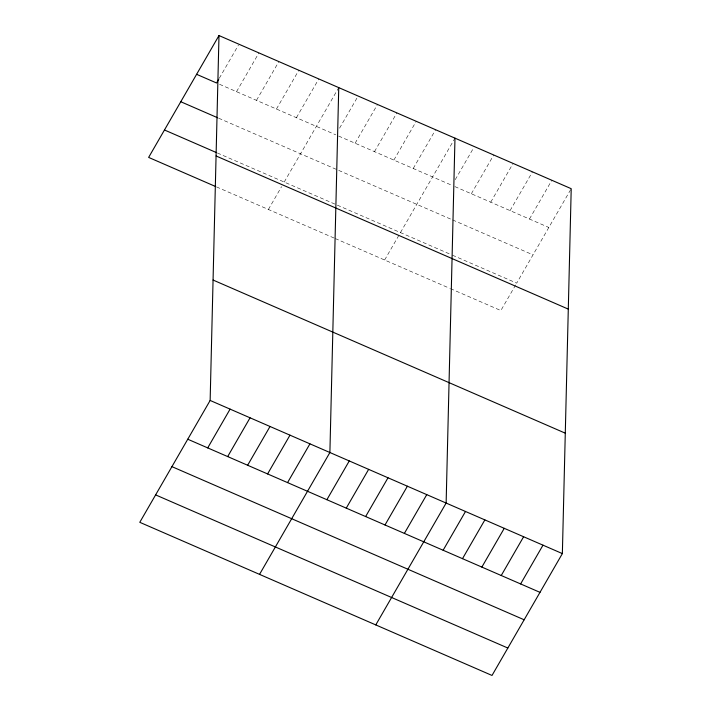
<?xml version="1.0" encoding="UTF-8"?>
<svg xmlns="http://www.w3.org/2000/svg" width="711" height="711" viewBox="0 0 711 711"><rect width="100%" height="100%" fill="white"/><g stroke="black" fill="none" stroke-linecap="round" stroke-linejoin="round"><path stroke-width="0.53" stroke-dasharray="3.56 2.67" d="M219.299 78.263L238.407 45.175M236.532 91.675L258.911 52.907M256.484 100.349L278.872 61.581M276.446 109.023L298.824 70.265M296.407 117.706L318.786 78.939M268.394 209.478L281.583 186.629M284.222 182.052L338.747 87.613M339.556 128.184L357.029 97.931M355.109 143.231L377.488 104.464M374.484 151.647L396.862 112.889M393.858 160.073L416.237 121.305M413.224 168.498L435.612 129.731M384.624 260.013L399.404 234.417M400.453 232.595L454.436 139.098M455.244 179.67L473.81 147.524M471.349 193.765L493.727 154.998M490.714 202.191L513.102 163.423M510.089 210.607L532.468 171.84M529.464 219.032L551.843 180.265M515.635 284.951L500.855 310.547L450.49 288.648M570.666 189.633L516.693 283.129L451.796 254.911M219.566 84.298L335.734 134.806M338.64 136.068L451.974 185.34M454.88 186.602L548.83 227.458M218.704 118.222L451.636 219.503M452.605 219.921L533.001 254.876M217.362 152.989L450.827 254.494M216.5 186.913L334.259 238.114M335.228 238.532L449.521 288.231"/><path stroke-width="1.07" d="M210.145 400.453L218.988 35.55L571.217 188.691L562.365 553.593L492.012 675.45L139.783 522.309L210.145 400.453L562.365 553.593M338.747 87.613L329.895 452.516L259.542 574.381M454.978 138.156L446.135 503.05L375.772 624.916M218.988 35.55L148.635 157.407L215.495 186.478M218.748 79.214L216.571 82.991L196.609 74.317M207.719 447.894L230.097 409.127M227.68 456.578L250.059 417.81M247.641 465.252L270.02 426.484M267.594 473.926L289.981 435.168M287.555 482.609L309.934 443.842M326.891 499.709L349.27 460.941M346.257 508.134L368.645 469.367M365.632 516.55L388.01 477.783M385.007 524.976L407.385 486.208M404.381 533.401L426.76 494.634M443.122 550.243L465.501 511.476M462.497 558.668L484.875 519.901M481.862 567.085L504.25 528.326M501.237 575.51L523.616 536.743M520.612 583.935L542.991 545.168M180.781 101.735L217.699 117.795M164.463 129.989L216.357 152.554M216.073 155.967L568.293 309.107M213.06 280.036L565.289 433.177M187.757 439.22L539.987 592.352M171.929 466.638L524.149 619.779M155.62 494.892L507.841 648.032"/></g></svg>
